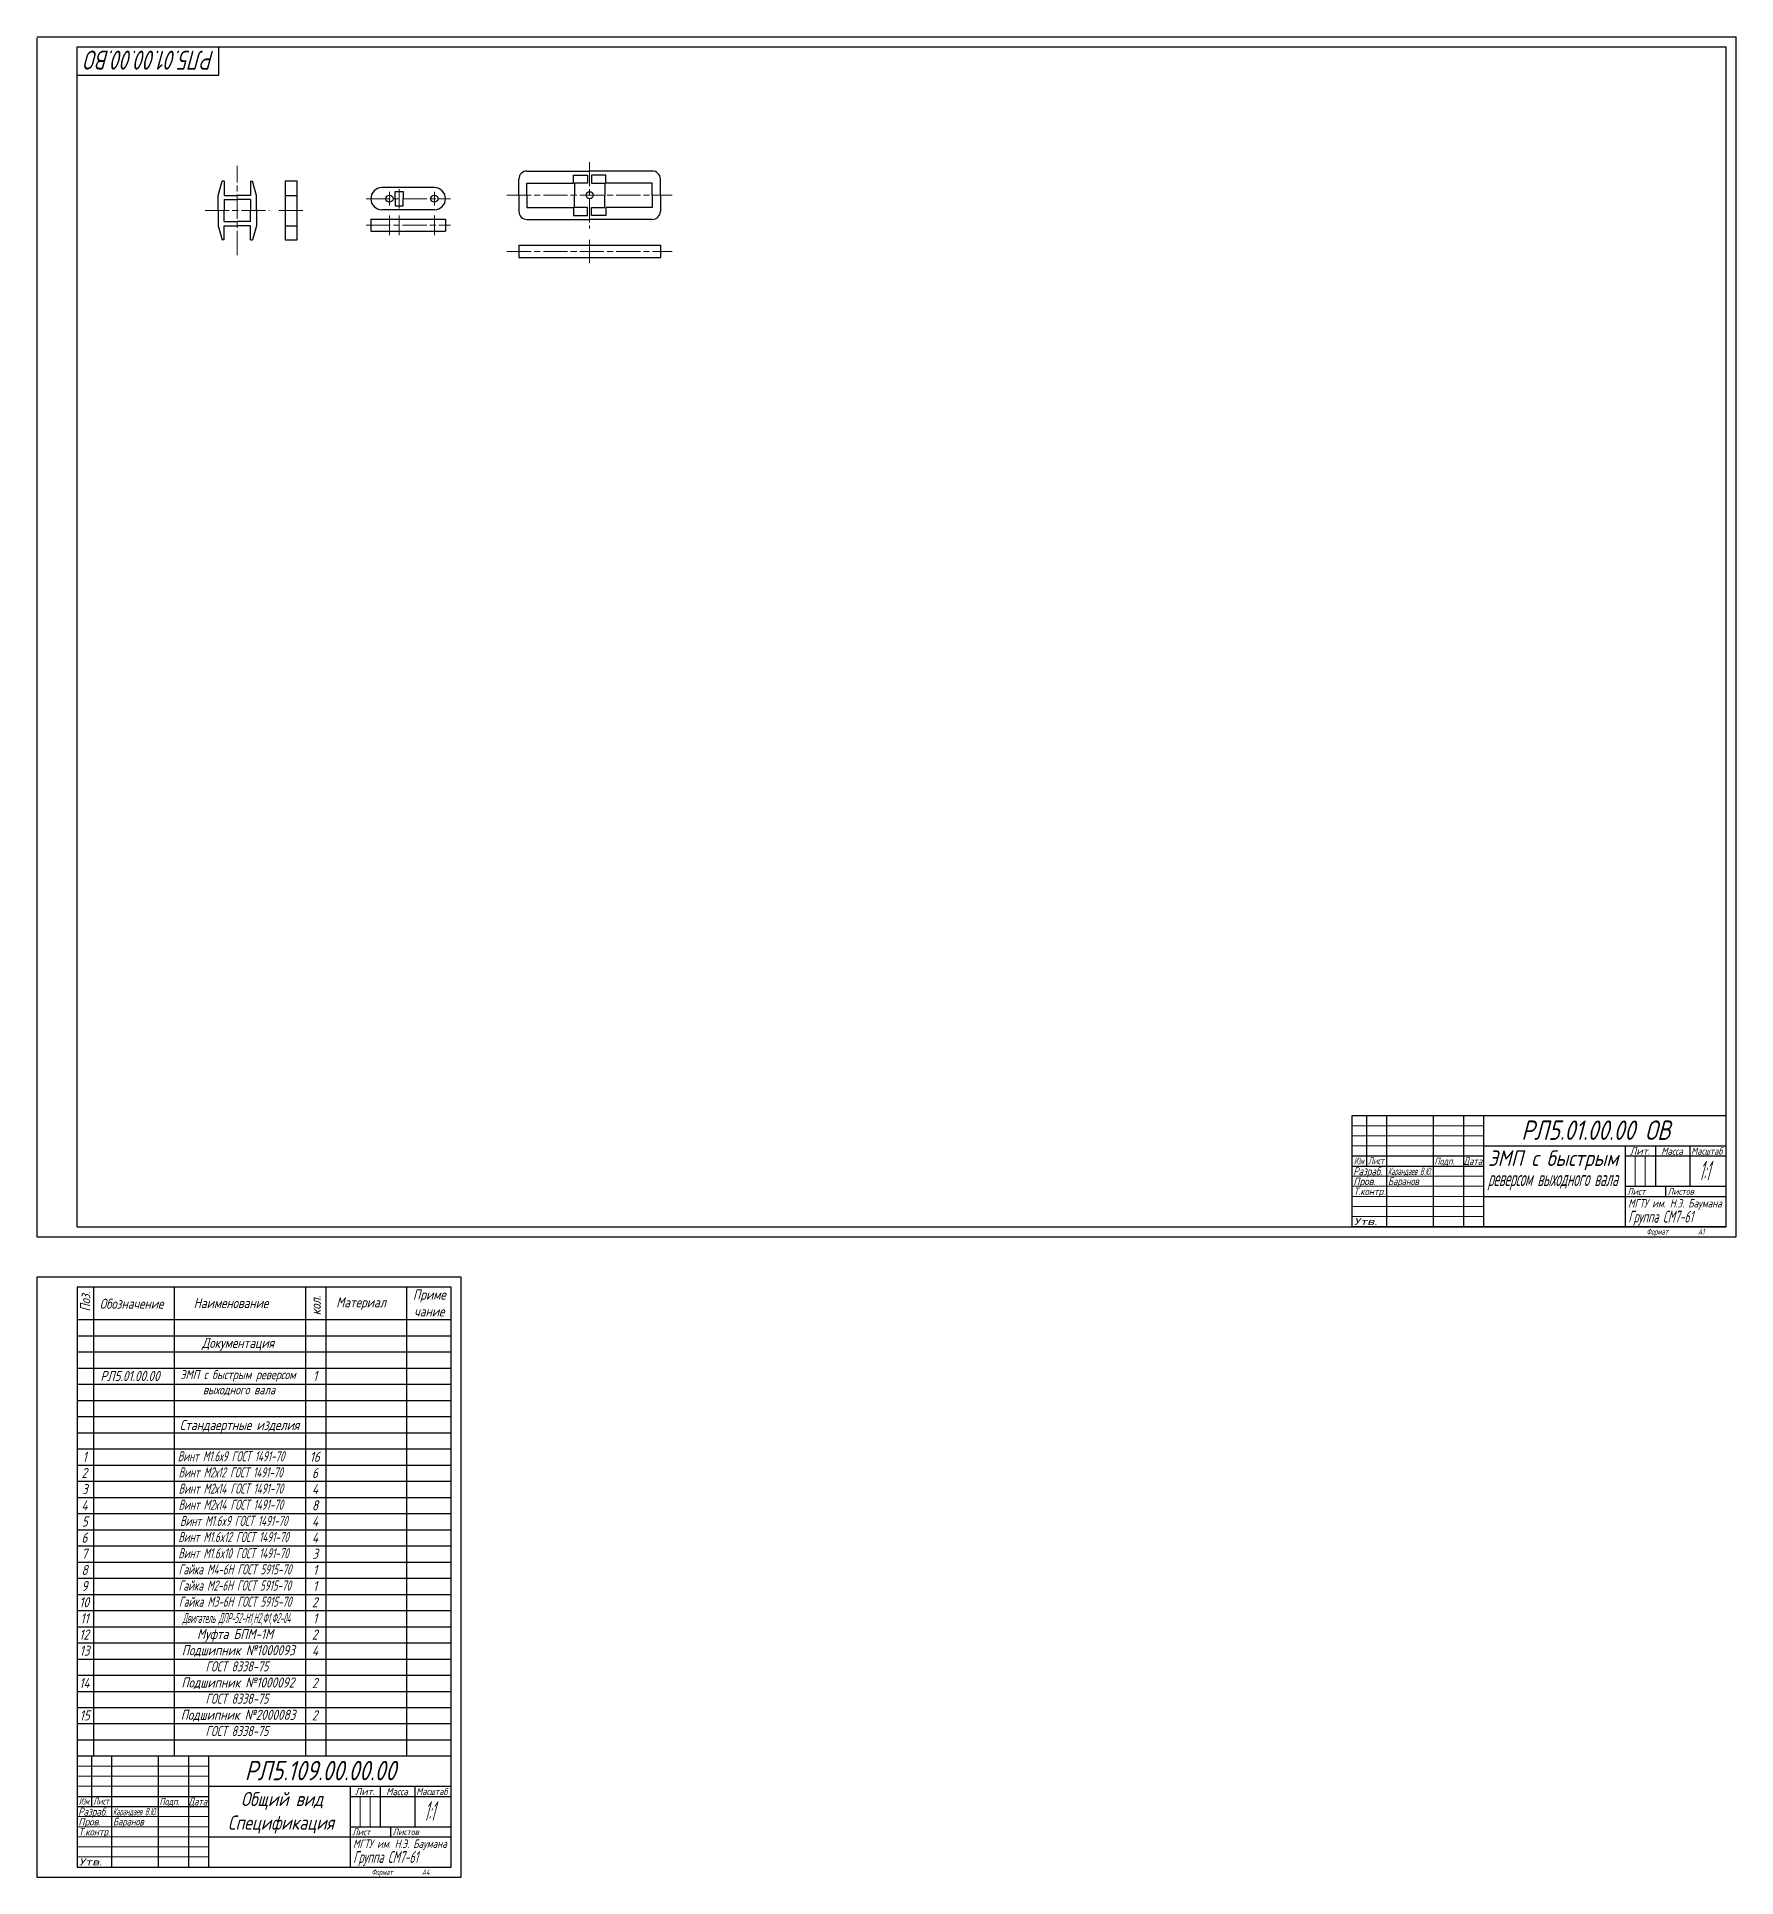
# Model space of a CAD drawing. Header units: millimetres. Extents: x 0 to 841, y -317 to 594.
import ezdxf
from ezdxf.enums import TextEntityAlignment as Align

# ---------------------------------------------------------------- set-up
doc = ezdxf.new("R2010")
doc.units = ezdxf.units.MM
doc.linetypes.add('AM_ISO08W050', pattern=[18, 12, -1.5, 3, -1.5])
for name, color, linetype, lineweight in [('0.3', 130, 'Continuous', 15), ('0.6', 255, 'Continuous', 30), ('Осевые', 10, 'AM_ISO08W050', 15)]:
    doc.layers.add(name, color=color, linetype=linetype, lineweight=lineweight)
doc.styles.add('ГОСТ', font='GOST_A.TTF', dxfattribs={"oblique": 15, "height": 5})

# ---------------------------------------------------------------- blocks, each defined once
blk = doc.blocks.new('*U46')
at = {"layer": '0.6'}
blk.add_line((-92.5, 0), (92.5, 0), dxfattribs=at)
blk = doc.blocks.new('*U47')
at = {"layer": '0.6', "color": 0, "linetype": 'ByBlock', "lineweight": -2, "transparency": 16777216}
for p in [(0, 200), (0, 192), (0, 184), (0, 176), (0, 168), (0, 160), (0, 152), (0, 144), (0, 136), (0, 128), (0, 120), (0, 112), (0, 104), (0, 96), (0, 88), (0, 80), (0, 72), (0, 64), (0, 56), (0, 48), (0, 40), (0, 32), (0, 24), (0, 16), (0, 8), (0, 0)]:
    blk.add_blockref('*U46', p, dxfattribs=at)

msp = doc.modelspace()

# ---------------------------------------------------------------- linework, layer by layer
for p, q in [((0, 594), (841, 594)), ((0, 593.26), (0, 0)), ((841, 0), (841, 594)), ((20, 5), (20, 589)), ((836, 5), (836, 589)), ((651, 5), (651, 60)), ((651, 60), (836, 60)), ((651, 60), (658, 60)), ((658, 60), (658, 35)), ((658, 60), (668, 60)), ((668, 60), (668, 5)), ((668, 60), (691, 60)), ((691, 60), (691, 5)), ((691, 60), (706, 60)), ((706, 60), (706, 5)), ((706, 60), (716, 60)), ((716, 60), (716, 5)), ((651, 40), (716, 40)), ((716, 45), (836, 45)), ((786, 45), (786, 5)), ((786, 40), (836, 40)), ((651, 35), (716, 35)), ((716, 20), (836, 20)), ((786, 25), (836, 25)), ((0, 0), (841, 0)), ((20, 5), (836, 5)), ((20, 5), (20, 5)), ((836, 5), (651, 5)), ((20, -257), (27, -257)), ((27, -257), (27, -282)), ((27, -257), (37, -257)), ((37, -257), (37, -312)), ((37, -257), (60, -257)), ((60, -257), (60, -312)), ((60, -257), (75, -257)), ((75, -257), (75, -312)), ((75, -257), (85, -257)), ((85, -257), (85, -312)), ((85, -272), (205, -272)), ((155, -272), (155, -312)), ((20, -277), (85, -277)), ((20, -282), (85, -282)), ((155, -277), (205, -277)), ((85, -297), (205, -297)), ((155, -292), (205, -292))]:
    msp.add_line(p, q)
at = {"layer": '0.3'}
for p, q in [((651, 55), (716, 55)), ((651, 50), (716, 50)), ((716, 45), (651, 45)), ((791, 40), (791, 25)), ((796, 40), (796, 25)), ((651, 30), (716, 30)), ((651, 25), (716, 25)), ((716, 20), (651, 20)), ((651, 15), (716, 15)), ((651, 10), (716, 10)), ((20, -262), (85, -262)), ((20, -267), (85, -267)), ((85, -272), (20, -272)), ((160, -277), (160, -292)), ((165, -277), (165, -292)), ((20, -287), (85, -287)), ((20, -292), (85, -292)), ((85, -297), (20, -297)), ((20, -302), (85, -302)), ((20, -307), (85, -307))]:
    msp.add_line(p, q, dxfattribs=at)
at = {"layer": '0.6'}
for p, q in [((20, 589), (836, 589)), ((90, 575), (90, 589)), ((20, 575), (90, 575)), ((89.7, 515.51), (91.7, 522.51)), ((92.7, 522.51), (91.7, 522.51)), ((92.7, 522.51), (92.7, 515.51)), ((105.7, 522.51), (105.7, 515.51)), ((105.7, 522.51), (106.7, 522.51)), ((108.7, 515.51), (106.7, 522.51)), ((122.87, 522.51), (122.87, 493.51)), ((128.87, 522.51), (122.87, 522.51)), ((128.87, 493.51), (128.87, 522.51)), ((196.78, 519.37), (170.78, 519.37)), ((238.58, 515.57), (238.58, 523.57)), ((242.58, 527.57), (273.58, 527.57)), ((242.58, 515.57), (242.58, 521.57)), ((242.58, 521.57), (265.58, 521.57)), ((265.58, 521.57), (265.58, 525.57)), ((265.58, 525.57), (272.58, 525.57)), ((266.08, 521.57), (266.08, 515.57)), ((272.58, 521.57), (266.08, 521.57)), ((272.58, 525.57), (272.58, 521.57)), ((304.58, 527.57), (273.58, 527.57)), ((274.58, 525.57), (274.58, 521.57)), ((281.58, 525.57), (274.58, 525.57)), ((274.58, 521.57), (281.08, 521.57)), ((281.08, 521.57), (281.08, 515.57)), ((281.58, 521.57), (281.58, 525.57)), ((304.58, 521.57), (281.58, 521.57)), ((304.58, 515.57), (304.58, 521.57)), ((308.58, 515.57), (308.58, 523.57)), ((89.7, 508.01), (89.7, 515.51)), ((92.7, 515.51), (99.2, 515.51)), ((92.7, 513.51), (92.7, 508.01)), ((92.7, 513.51), (99.2, 513.51)), ((105.7, 515.51), (99.2, 515.51)), ((105.7, 513.51), (99.2, 513.51)), ((105.7, 513.51), (105.7, 508.01)), ((108.7, 508.01), (108.7, 515.51)), ((122.87, 515.51), (128.87, 515.51)), ((177.28, 513.87), (177.28, 517.37)), ((177.28, 517.37), (181.28, 517.37)), ((177.28, 513.87), (177.28, 510.37)), ((177.28, 510.37), (181.28, 510.37)), ((181.28, 517.37), (181.28, 513.87)), ((181.28, 510.37), (181.28, 513.87)), ((238.58, 515.57), (238.58, 507.57)), ((242.58, 515.57), (242.58, 509.57)), ((266.08, 509.57), (266.08, 515.57)), ((281.08, 509.57), (281.08, 515.57)), ((304.58, 515.57), (304.58, 509.57)), ((308.58, 515.57), (308.58, 507.57)), ((89.7, 508.01), (89.7, 500.51)), ((92.7, 502.51), (92.7, 508.01)), ((92.7, 502.51), (99.2, 502.51)), ((105.7, 502.51), (99.2, 502.51)), ((105.7, 502.51), (105.7, 508.01)), ((108.7, 508.01), (108.7, 500.51)), ((165.28, 503.73), (202.28, 503.73)), ((165.28, 503.73), (165.28, 497.73)), ((196.78, 508.37), (170.78, 508.37)), ((202.28, 503.73), (202.28, 497.73)), ((242.58, 509.57), (265.58, 509.57)), ((242.58, 503.57), (273.58, 503.57)), ((265.58, 509.57), (265.58, 505.57)), ((265.58, 505.57), (272.58, 505.57)), ((272.58, 509.57), (266.08, 509.57)), ((272.58, 505.57), (272.58, 509.57)), ((304.58, 503.57), (273.58, 503.57)), ((274.58, 505.57), (274.58, 509.57)), ((274.58, 509.57), (281.08, 509.57)), ((281.58, 505.57), (274.58, 505.57)), ((304.58, 509.57), (281.58, 509.57)), ((281.58, 509.57), (281.58, 505.57)), ((89.7, 500.51), (91.7, 493.51)), ((92.7, 493.51), (91.7, 493.51)), ((92.7, 493.51), (92.7, 500.51)), ((92.7, 500.51), (99.2, 500.51)), ((105.7, 500.51), (99.2, 500.51)), ((105.7, 493.51), (105.7, 500.51)), ((105.7, 493.51), (106.7, 493.51)), ((108.7, 500.51), (106.7, 493.51)), ((122.87, 500.51), (128.87, 500.51)), ((122.87, 493.51), (128.87, 493.51)), ((165.28, 497.73), (202.28, 497.73)), ((238.58, 490.79), (308.58, 490.79)), ((238.58, 490.79), (238.58, 484.79)), ((238.58, 484.79), (308.58, 484.79)), ((308.58, 490.79), (308.58, 484.79)), ((801, 45), (801, 25)), ((818, 45), (818, 25)), ((806, 25), (806, 20)), ((210, -20), (0, -20)), ((0, -20), (0, -317)), ((205, -25), (20, -25)), ((20, -25), (20, -312)), ((20, -25), (20, -41)), ((28, -25), (28, -257)), ((68, -25), (68, -257)), ((133, -25), (133, -257)), ((143, -25), (143, -257)), ((183, -25), (183, -257)), ((205, -312), (205, -25)), ((210, -317), (210, -20)), ((20, -41), (205, -41)), ((20, -49), (205, -49)), ((170, -272), (170, -292)), ((187, -272), (187, -292)), ((175, -292), (175, -297)), ((0, -317), (210, -317)), ((20, -312), (205, -312))]:
    msp.add_line(p, q, dxfattribs=at)
for centre in [(174.53, 513.87), (196.78, 513.87), (273.58, 515.57)]:
    msp.add_circle(centre, 1.75, dxfattribs=at)
for centre, radius, start, end in [((170.78, 513.87), 5.5, 90, 270), ((196.78, 513.87), 5.5, 270, 90), ((242.58, 523.57), 4, 90, 180), ((304.58, 523.57), 4, 0, 90), ((242.58, 507.57), 4, 180, 270), ((304.58, 507.57), 4, 270, 0)]:
    msp.add_arc(centre, radius, start, end, dxfattribs=at)
at = {"layer": 'Осевые'}
for p, q in [((99.2, 485.94), (99.2, 530.09)), ((273.58, 532.02), (273.58, 499.12)), ((162.95, 513.87), (204.77, 513.87)), ((174.53, 510.47), (174.53, 517.26)), ((179.31, 509.02), (179.31, 518.65)), ((196.78, 510.47), (196.78, 517.26)), ((232.68, 515.57), (314.48, 515.57)), ((83.25, 508.01), (115.16, 508.01)), ((119.72, 508.01), (132.13, 508.01)), ((174.53, 495.88), (174.53, 505.51)), ((174.53, 497.33), (174.53, 504.12)), ((179.31, 495.88), (179.31, 505.51)), ((196.78, 495.88), (196.78, 505.51)), ((196.78, 497.33), (196.78, 504.12)), ((162.95, 500.73), (204.77, 500.73)), ((273.58, 493.55), (273.58, 482.03)), ((232.68, 487.79), (314.48, 487.79))]:
    msp.add_line(p, q, dxfattribs=at)

# ---------------------------------------------------------------- block references
at = {"layer": '0.6'}
msp.add_blockref('*U47', (112.5, -257), dxfattribs=at)

# ---------------------------------------------------------------- texts
at = {"layer": '0.3', "style": 'ГОСТ', "oblique": 15}
for s, height, rotation, width, p, p2 in [('РЛ5.01.00.00.ВО', 9.4097, 179.87071, 0.870569, (88.03, 587.09), (24.85, 587.23)), ('Лист', 3.44, 0.36713, 0.854898, (658.9, 35.87), (666.68, 35.92)), ('Лит.', 3.558, 0.19349, 1.210089, (788.41, 40.66), (798.25, 40.7)), ('Масса', 3.558, 359.82158, 0.974703, (803.92, 40.6), (814.6, 40.57)), ('Масштаб', 3.525, 0.02424, 0.942752, (818.74, 40.67), (834.19, 40.67)), ('Разраб.', 3.979, 359.76267, 0.968939, (651.5, 30.46), (665.7, 30.41)), ('Баранов', 3.835, 359.88031, 0.973541, (668.68, 25.6), (683.9, 25.57)), ('МГТУ им. Н.Э. Баумана', 4.1654, 0.06683, 0.991995, (787.52, 14.47), (833.9, 14.53)), ('Лит.', 3.558, 0.19349, 1.210089, (157.41, -276.34), (167.25, -276.3)), ('Масса', 3.558, 359.82158, 0.974703, (172.92, -276.4), (183.6, -276.43)), ('Масштаб', 3.525, 0.02424, 0.942752, (187.74, -276.33), (203.19, -276.33)), ('Лист', 3.44, 0.36713, 0.854898, (27.9, -281.13), (35.68, -281.08)), ('Разраб.', 3.979, 359.76267, 0.968939, (20.5, -286.54), (34.7, -286.59)), ('Баранов', 3.835, 359.88031, 0.973541, (37.68, -291.4), (52.9, -291.43)), ('МГТУ им. Н.Э. Баумана', 4.1654, 0.06683, 0.991995, (156.52, -302.53), (202.9, -302.47))]:
    msp.add_text(s, height=height, rotation=rotation, dxfattribs=dict(at, width=width)).set_placement(p, p2, align=Align.FIT)
for s, height, width, p, p2 in [('Изм.', 3.49, 0.772445, (651.82, 35.82), (657.31, 35.82)), ('Дата', 3.842, 0.909684, (706, 35.56), (715.26, 35.56)), ('ЭМП с быстрым', 7.7359, 1.049297, (718.22, 35.05), (782.63, 35.05)), ('1:1', 9.692, 0.495682, (822.64, 27.92), (827.78, 27.92)), ('Пров.', 3.705, 1.145414, (651.58, 25.6), (662.5, 25.6)), ('Карандаев В.Ю.', 3.5671, 0.812768, (668.64, 30.66), (690.2, 30.66)), ('реверсом выходного вала', 7.7359, 0.637949, (718.09, 25.08), (782.36, 25.08)), ('Т.контр.', 3.691, 1.012898, (651.67, 20.61), (667.17, 20.61)), ('Утв.', 3.532, 1.464632, (651.86, 5.8), (663.32, 5.8)), ('Группа СМ7-61', 5.8424, 0.731453, (787.57, 7.06), (819.66, 7.06)), ('Изм.', 3.49, 0.772445, (20.82, -281.18), (26.31, -281.18)), ('Дата', 3.842, 0.909684, (75, -281.44), (84.26, -281.44)), ('1:1', 9.692, 0.495682, (191.64, -289.08), (196.78, -289.08)), ('Пров.', 3.705, 1.145414, (20.58, -291.4), (31.5, -291.4)), ('Карандаев В.Ю.', 3.5671, 0.812768, (37.64, -286.34), (59.2, -286.34)), ('Т.контр.', 3.691, 1.012898, (20.67, -296.39), (36.17, -296.39)), ('Утв.', 3.532, 1.464632, (20.86, -311.2), (32.32, -311.2)), ('Группа СМ7-61', 5.8424, 0.731453, (156.57, -309.94), (188.66, -309.94))]:
    msp.add_text(s, height=height, dxfattribs=dict(at, width=width)).set_placement(p, p2, align=Align.FIT)
for p in [(691.68, 35.72), (60.68, -281.28)]:
    msp.add_text('Подп.', height=3.484, dxfattribs=at).set_placement(p)
for s, height, p in [('Лист', 3.38, (787.08, 20.76)), ('Листов', 3.219, (807.1, 20.87)), ('Лист', 3.38, (156.08, -296.24)), ('Листов', 3.219, (176.1, -296.13))]:
    msp.add_text(s, height=height, rotation=359.75314, dxfattribs=at).set_placement(p)
for s, height, p, p2 in [('Формат          А1', 3.0151, (796.62, 1.02), (825.29, 1.02)), ('Формат          А4', 2.9489, (165.62, -315.98), (194.29, -315.98))]:
    msp.add_text(s, height=height, dxfattribs=at).set_placement(p, p2, align=Align.ALIGNED)
at = {"layer": '0.3', "attachment_point": 1, "style": 'ГОСТ'}
for s, width, insert, char_height in [('\\pi18.732;РЛ5.01.00.00 ОВ', 120, (715.89, 57.58), 9.607), ('\\pi13.736;Документация', 65.0201, (68, -50.02), 5), ('\\pi3.4993;РЛ5.01.00.00', 40.0407, (27.99, -66.41), 5), ('\\pi2.9294;ЭМП с быстрым реверсом \\P\\pi14.18;выходного вала', 64.9936, (68.03, -65.98), 4.5), ('\\pi3.5489;1', 9.8651, (133.16, -66.41), 5), ('\\pi2.7364;Стандаертные изделия', 64.9331, (68.03, -90.66), 5), ('\\pi2.6291;1', 8.0254, (20.02, -106.41), 5), ('\\pi1.737;{\\W0.8;Винт М1.6х9 ГОСТ 1491-70}', 64.9008, (68, -106.13), 5), ('\\pi1.9374;16', 9.8651, (133.16, -106.41), 5), ('\\pi2.0754;2', 8.0254, (20.02, -114.41), 5), ('\\pi2.1646;{\\W0.8;Винт М2х12 ГОСТ 1491-70}', 64.9008, (68, -114.13), 5), ('\\pi3.0099;6', 9.8651, (133.16, -114.41), 5), ('\\pi2.2694;3', 8.0254, (20.02, -122.41), 5), ('\\pi2.1646;{\\W0.8;Винт М2х14 ГОСТ 1491-70}', 64.9008, (68, -122.13), 5), ('\\pi3.0099;4', 9.8651, (133.16, -122.41), 5), ('\\pi2.09;4', 8.0254, (20.02, -130.41), 5), ('\\pi2.1646;{\\W0.8;Винт М2х14 ГОСТ 1491-70}', 64.9008, (68, -130.13), 5), ('\\pi3.0099;8', 9.8651, (133.16, -130.41), 5), ('\\pi2.2694;5', 8.0254, (20.02, -138.41), 5), ('\\pi2.8875;{\\W0.8;Винт М1.6x9 ГОСТ 1491-70}', 64.9008, (68, -138.13), 5), ('\\pi3.0099;4', 9.8651, (133.16, -138.41), 5), ('\\pi2.09;6', 8.0254, (20.02, -146.41), 5), ('\\pi2.0864;7', 8.0254, (20.02, -154.41), 5), ('\\pi2.0295;{\\W0.8;Винт М1.6x12 ГОСТ 1491-70}', 64.9008, (68, -146.13), 5), ('\\pi2.0295;{\\W0.8;Винт М1.6x10 ГОСТ 1491-70}', 64.9008, (68, -154.13), 5), ('\\pi3.1892;3', 9.8651, (133.16, -154.41), 5), ('\\pi3.0099;4', 9.8651, (133.16, -146.41), 5), ('\\pi2.09;8', 8.0254, (20.02, -162.41), 5), ('\\pi2.1642;{\\W0.8;Гайка М4-6H ГОСТ 5915-70}', 64.9008, (68, -162.13), 5), ('\\pi3.5489;1', 9.8651, (133.16, -162.41), 5), ('\\pi2.09;9', 8.0254, (20.02, -170.41), 5), ('\\pi2.1642;{\\W0.8;Гайка М2-6H ГОСТ 5915-70}', 64.9008, (68, -170.13), 5), ('\\pi3.5489;1', 9.8651, (133.16, -170.41), 5), ('\\pi1.0176;10', 8.0254, (20.02, -178.41), 5), ('\\pi2.3048;{\\W0.8;Гайка М3-6H ГОСТ 5915-70}', 64.9008, (68, -178.13), 5), ('\\pi2.9952;2', 9.8651, (133.16, -178.41), 5), ('\\pi1.5566;11', 8.0254, (20.02, -186.41), 5), ('\\pi5.2061;{\\W0.5;Двигатель ДПР-52-Н1,Н2,Ф1,Ф2-04}', 68.7767, (66.84, -186.22), 5), ('\\pi3.5489;1', 9.8651, (133.16, -186.41), 5), ('\\pi1.0029;12', 8.0254, (20.02, -194.41), 5), ('\\pi11.309;Муфта БПМ-1М', 64.9008, (68, -194.13), 5), ('\\pi2.9952;2', 9.8651, (133.16, -194.41), 5), ('\\pi1.1969;13', 8.0254, (20.02, -202.41), 5), ('\\pi3.7624;Подшипник №1000093', 64.9008, (68, -202.13), 5), ('\\pi3.0099;4', 9.8651, (133.16, -202.41), 5), ('\\pi1.0176;14', 8.0254, (20.02, -218.41), 5), ('\\pi3.5684;Подшипник №1000092', 64.9008, (68, -218.13), 5), ('\\pi15.507;{\\W0.9;ГОСТ 8338-75}', 64.9008, (68, -210.13), 5), ('\\pi2.9952;2', 9.8651, (133.16, -218.41), 5), ('\\pi15.507;{\\W0.9;ГОСТ 8338-75}', 64.9008, (68, -226.13), 5), ('\\pi1.1969;15', 8.0254, (20.02, -234.41), 5), ('\\pi3.228;Подшипник №2000083', 64.9008, (68, -234.13), 5), ('\\pi2.9952;2', 9.8651, (133.16, -234.41), 5), ('\\pi15.507;{\\W0.9;ГОСТ 8338-75}', 64.9008, (68, -242.13), 5), ('\\pi17.967;РЛ5.109.00.00.00', 120, (84.89, -259.42), 9.607), ('\\pi15.787;Общий вид\\P\\pi9.279;Спецификация', 70, (85.28, -274.8), 7)]:
    msp.add_mtext_dynamic_manual_height_columns(s, width=width, gutter_width=25, heights=[0], dxfattribs=dict(at, insert=insert, char_height=char_height))
at = {"layer": '0.6', "char_height": 5, "attachment_point": 1, "style": 'ГОСТ'}
for s, width, gutter_width, insert in [('\\pi3.1805;Приме\\P\\pi3.7242;чание', 22, 25, (183, -26.11)), ('Обозначение', 40, 47.05, (31.13, -30.63)), ('Наименование', 65, 47.05, (77.62, -30.32)), ('Материал', 40, 47.05, (148.18, -29.92))]:
    msp.add_mtext_dynamic_manual_height_columns(s, width=width, gutter_width=gutter_width, heights=[0], dxfattribs=dict(at, insert=insert))
at = {"layer": '0.6', "char_height": 5, "attachment_point": 1, "rotation": 90, "style": 'ГОСТ'}
for s, width, gutter_width, insert in [('\\pi-1.276;Поз.', 8, 25, (21.43, -35.71)), ('кол.', 10, 47.05, (135.57, -38.86))]:
    msp.add_mtext_dynamic_manual_height_columns(s, width=width, gutter_width=gutter_width, heights=[0], dxfattribs=dict(at, insert=insert))

doc.saveas('drawing.dxf')
